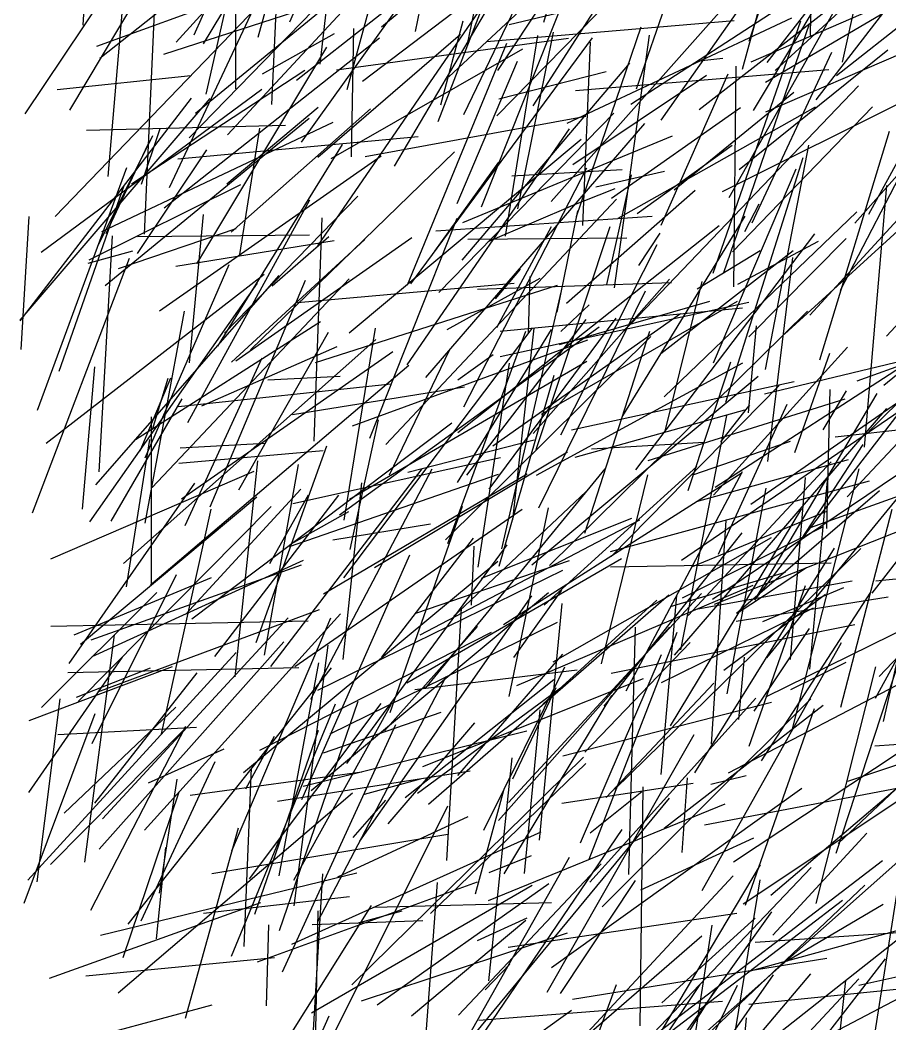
# Model space of a CAD drawing. Header units: metres. Extents: x 0 to 1019, y 0 to 619.
# Drawn here: x 0.1 to 66.6, y 217.4 to 294.1 of the extents above; entities that cross this region are included whole.
import ezdxf

# ---------------------------------------------------------------- set-up
doc = ezdxf.new("R2010")
doc.units = ezdxf.units.M

msp = doc.modelspace()

# ---------------------------------------------------------------- linework, layer by layer
at = {"color": 98}
for p, q in [((13.43, 292.957), (21.965, 312.06)), ((50.665, 252.817), (68.788, 265.246))]:
    msp.add_line(p, q, dxfattribs=at)
at = {"color": 20}
for p, q in [((40.153, 293.911), (45, 310.599)), ((54.668, 273.708), (54.837, 290.546)), ((2.399, 220.894), (18.531, 226.694))]:
    msp.add_line(p, q, dxfattribs=at)
at = {"color": 110}
for p, q in [((55.842, 292.464), (61.898, 310.517)), ((59.318, 261.047), (61.995, 268.628)), ((44.597, 226.356), (60.559, 242.24))]:
    msp.add_line(p, q, dxfattribs=at)
at = {"color": 23}
for p, q in [((60.534, 292.907), (60.737, 310.517)), ((48.277, 216.291), (66.031, 229.896))]:
    msp.add_line(p, q, dxfattribs=at)
at = {"color": 179}
msp.add_line((57.211, 290.846), (72.539, 310.485), dxfattribs=at)
at = {"color": 240}
for p, q in [((23.071, 290.721), (25.254, 309.631)), ((11.133, 291.476), (27.157, 296.671)), ((19.21, 252.575), (22.164, 257.825)), ((53.18, 249.464), (72.34, 257.058))]:
    msp.add_line(p, q, dxfattribs=at)
at = {"color": 188}
for p, q in [((34.31, 292.23), (37.715, 308.496)), ((55.052, 240.668), (55.479, 245.423))]:
    msp.add_line(p, q, dxfattribs=at)
at = {"color": 205}
for p, q in [((20.758, 293.951), (26.648, 307.781)), ((40.409, 219.846), (51.641, 239.521))]:
    msp.add_line(p, q, dxfattribs=at)
at = {"color": 199}
msp.add_line((30.348, 293.203), (33.462, 308.062), dxfattribs=at)
at = {"color": 78}
msp.add_line((14.163, 292.271), (23.07, 307.087), dxfattribs=at)
at = {"color": 90}
for p, q in [((19.365, 287.623), (20.25, 306.669)), ((33.639, 218.068), (44.53, 229.641))]:
    msp.add_line(p, q, dxfattribs=at)
at = {"color": 151}
for p, q in [((4.947, 293.686), (5.812, 306.114)), ((44.908, 234.705), (53.137, 243.428))]:
    msp.add_line(p, q, dxfattribs=at)
at = {"color": 187}
msp.add_line((36.55, 286.753), (55.579, 306.178), dxfattribs=at)
at = {"color": 140}
for p, q in [((62.973, 290.857), (66.311, 305.961)), ((14.366, 288.425), (18.193, 305.241)), ((25.115, 288.781), (26.896, 295.225)), ((56.3, 223.651), (70.538, 224.634))]:
    msp.add_line(p, q, dxfattribs=at)
at = {"color": 56}
for p, q in [((0.518, 286.912), (13.167, 305.772)), ((49.117, 236.463), (50.304, 250.143)), ((49.357, 232.351), (61.505, 241.744))]:
    msp.add_line(p, q, dxfattribs=at)
at = {"color": 146}
msp.add_line((32.089, 286.32), (39.329, 305.156), dxfattribs=at)
at = {"color": 107}
for p, q in [((16.611, 288.837), (16.653, 304.578)), ((33.263, 248.518), (43.375, 258.065)), ((52.922, 235.72), (55.604, 236.395))]:
    msp.add_line(p, q, dxfattribs=at)
at = {"color": 150}
msp.add_line((49.111, 286.432), (61.932, 304.696), dxfattribs=at)
at = {"color": 2}
for p, q in [((62.517, 289.836), (81.698, 304.974)), ((44.964, 273.886), (46.85, 282.252)), ((21.771, 235.57), (38.851, 239.802))]:
    msp.add_line(p, q, dxfattribs=at)
at = {"color": 211}
for p, q in [((3.951, 287.199), (14.107, 304.237)), ((55.833, 238.626), (60.145, 250.904))]:
    msp.add_line(p, q, dxfattribs=at)
at = {"color": 189}
msp.add_line((21.634, 284.761), (35.494, 304.074), dxfattribs=at)
at = {"color": 161}
for p, q in [((12.076, 292.385), (21.714, 303.041)), ((34.048, 286.87), (40.105, 299.48)), ((33.901, 275.734), (46.718, 290.79))]:
    msp.add_line(p, q, dxfattribs=at)
at = {"color": 209}
for p, q in [((55.332, 290.316), (58.867, 303.338)), ((9.392, 225.277), (15.032, 237.445))]:
    msp.add_line(p, q, dxfattribs=at)
at = {"color": 129}
for p, q in [((13.059, 285.077), (30.209, 302.728)), ((40.855, 245.057), (57.549, 254.552)), ((65.515, 251.255), (85.106, 253.092))]:
    msp.add_line(p, q, dxfattribs=at)
at = {"color": 93}
for p, q in [((18.329, 292.778), (21.008, 302.472)), ((61.484, 262.788), (63.274, 265.758)), ((6.069, 242.763), (23.003, 249.057))]:
    msp.add_line(p, q, dxfattribs=at)
at = {"color": 191}
msp.add_line((56.182, 287.176), (65.238, 302.372), dxfattribs=at)
at = {"color": 52}
for p, q in [((6.239, 291.17), (19.814, 301.952)), ((30.373, 248.786), (42.123, 252.798)), ((43.283, 238.176), (51.329, 246.546)), ((64.155, 208.588), (67.207, 227.789))]:
    msp.add_line(p, q, dxfattribs=at)
at = {"color": 164}
for p, q in [((57.813, 290.235), (70.073, 301.45)), ((17.255, 223.328), (17.829, 236.972))]:
    msp.add_line(p, q, dxfattribs=at)
at = {"color": 148}
for p, q in [((11.559, 281.283), (20.86, 301.129)), ((18.274, 222.146), (35.082, 228.262))]:
    msp.add_line(p, q, dxfattribs=at)
at = {"color": 115}
for p, q in [((15.991, 285.321), (30.205, 300.668)), ((42.359, 283.043), (52.579, 289.871)), ((36.68, 232.951), (49.743, 247.714)), ((6.177, 230.763), (20.282, 246.599))]:
    msp.add_line(p, q, dxfattribs=at)
at = {"color": 177}
msp.add_line((26.288, 289.424), (41.275, 300.782), dxfattribs=at)
at = {"color": 71}
for p, q in [((47.224, 288.815), (51.429, 300.971)), ((48.14, 214.504), (52.107, 220.419))]:
    msp.add_line(p, q, dxfattribs=at)
at = {"color": 238}
for p, q in [((52.02, 287.25), (69.654, 300.985)), ((4.758, 246.412), (18.238, 257.654)), ((57.102, 242.383), (74.408, 250.907)), ((21.058, 228.398), (28.48, 241.796)), ((14.161, 225.871), (25.302, 227.142))]:
    msp.add_line(p, q, dxfattribs=at)
at = {"color": 14}
for p, q in [((6.858, 282.12), (8.443, 300.47)), ((44.767, 241.666), (55.308, 254.925)), ((31.332, 234.203), (49.708, 250.177))]:
    msp.add_line(p, q, dxfattribs=at)
at = {"color": 38}
for p, q in [((21.249, 289.481), (35.264, 300.486)), ((31.825, 276.441), (36.703, 283.218)), ((38.987, 270.135), (39.11, 274.504))]:
    msp.add_line(p, q, dxfattribs=at)
at = {"color": 10}
for p, q in [((27.739, 293.554), (34.92, 299.56)), ((55.97, 257.111), (75.871, 270.896)), ((16.85, 258.21), (23.711, 270.247)), ((43.781, 261.321), (52.411, 261.837)), ((46.433, 242.844), (55.342, 259.591)), ((45.572, 235.336), (64.363, 253.709)), ((54.927, 248.772), (60.228, 252.281)), ((56.784, 237.512), (65.146, 250.386)), ((55.82, 218.907), (74.659, 220.841))]:
    msp.add_line(p, q, dxfattribs=at)
at = {"color": 181}
for p, q in [((28.742, 282.932), (38.57, 299.546)), ((8.957, 262.039), (23.089, 271.054)), ((53.498, 253.298), (58.744, 264.74))]:
    msp.add_line(p, q, dxfattribs=at)
at = {"color": 11}
for p, q in [((2.823, 279.065), (21.891, 298.895)), ((62.831, 241.613), (66.771, 256.715)), ((53.906, 244.422), (61.682, 250.236)), ((22.613, 210.265), (22.903, 226.049)), ((46.112, 204.167), (60.557, 221.235))]:
    msp.add_line(p, q, dxfattribs=at)
at = {"color": 174}
msp.add_line((37.498, 293.751), (57.437, 298.495), dxfattribs=at)
at = {"color": 230}
for p, q in [((64.987, 279.253), (75.562, 298.678)), ((23.912, 283.498), (38.546, 291.885)), ((54.97, 273.913), (61.127, 277.181)), ((51.822, 257.3), (63.438, 260.528)), ((54.643, 207.335), (66.242, 222.381))]:
    msp.add_line(p, q, dxfattribs=at)
at = {"color": 227}
for p, q in [((36.629, 290.226), (41.915, 298.206)), ((12.946, 263.349), (22.284, 280.35))]:
    msp.add_line(p, q, dxfattribs=at)
at = {"color": 126}
for p, q in [((39.338, 287.528), (46.123, 298.11)), ((32.902, 289.753), (40.565, 296.878)), ((45.233, 252.323), (62.107, 252.615)), ((1.787, 241.584), (10.591, 250.352)), ((17.416, 203.692), (23.747, 218.019))]:
    msp.add_line(p, q, dxfattribs=at)
at = {"color": 131}
for p, q in [((46.792, 287.659), (63.066, 298.216)), ((3.012, 239.517), (13.62, 240.083))]:
    msp.add_line(p, q, dxfattribs=at)
at = {"color": 169}
msp.add_line((40.723, 280.22), (55.408, 296.771), dxfattribs=at)
at = {"color": 168}
msp.add_line((60.968, 287.991), (67.785, 296.837), dxfattribs=at)
at = {"color": 27}
for p, q in [((5.995, 292.082), (18.312, 296.554)), ((59.509, 253.916), (64.538, 261.665)), ((2.492, 252.93), (18.033, 259.635))]:
    msp.add_line(p, q, dxfattribs=at)
at = {"color": 184}
for p, q in [((13.549, 286.959), (25.101, 296.43)), ((35.966, 258.253), (45.688, 271.324))]:
    msp.add_line(p, q, dxfattribs=at)
at = {"color": 182}
for p, q in [((35.379, 279.802), (41.857, 296.098)), ((7.097, 255.795), (12.529, 265.152)), ((41.418, 219.723), (47.167, 228.36))]:
    msp.add_line(p, q, dxfattribs=at)
at = {"color": 246}
msp.add_line((54.321, 280.532), (63.144, 296.219), dxfattribs=at)
at = {"color": 33}
for p, q in [((9.651, 277.724), (10.456, 295.881)), ((30.913, 237.083), (47.767, 243.798))]:
    msp.add_line(p, q, dxfattribs=at)
at = {"color": 76}
for p, q in [((55.987, 290.89), (65.925, 295.189)), ((37.777, 255.911), (39.419, 270.552)), ((12.363, 261.411), (18.863, 261.757))]:
    msp.add_line(p, q, dxfattribs=at)
at = {"color": 25}
msp.add_line((22.881, 276.834), (35.46, 295.127), dxfattribs=at)
at = {"color": 195}
for p, q in [((57.094, 289.336), (66.275, 294.734)), ((42.581, 288.697), (61.919, 290.311)), ((22.379, 235.225), (40.51, 250.368)), ((46.203, 214.263), (60.567, 229.356))]:
    msp.add_line(p, q, dxfattribs=at)
at = {"color": 95}
for p, q in [((32.279, 287.597), (33.988, 294.008)), ((54.053, 264.886), (59.958, 283.59))]:
    msp.add_line(p, q, dxfattribs=at)
at = {"color": 235}
for p, q in [((35.774, 292.445), (54.698, 294.046)), ((33.571, 266.614), (36.282, 268.537))]:
    msp.add_line(p, q, dxfattribs=at)
at = {"color": 247}
for p, q in [((41.945, 286.194), (59.094, 294.25)), ((42.263, 262.787), (59.268, 266.465))]:
    msp.add_line(p, q, dxfattribs=at)
at = {"color": 196}
msp.add_line((53.076, 274.753), (59.788, 294.018), dxfattribs=at)
at = {"color": 147}
for p, q in [((53.911, 274.803), (60.441, 293.801)), ((12.742, 255.486), (18.643, 268.282)), ((36.737, 252.38), (40.933, 266.947)), ((0.724, 228.397), (16.648, 245.785))]:
    msp.add_line(p, q, dxfattribs=at)
at = {"color": 104}
msp.add_line((18.656, 289.98), (24.155, 293.049), dxfattribs=at)
at = {"color": 160}
msp.add_line((22.875, 283.608), (33.776, 293.009), dxfattribs=at)
at = {"color": 158}
for p, q in [((25.47, 283.625), (25.638, 293.424)), ((63.366, 235.945), (78.658, 241.07))]:
    msp.add_line(p, q, dxfattribs=at)
at = {"color": 53}
for p, q in [((37.22, 277.566), (39.702, 292.896)), ((40.597, 252.426), (60.305, 271.844)), ((8.038, 252.573), (27.305, 269.686)), ((40.175, 249.386), (51.829, 259.991)), ((21.074, 254.194), (25.259, 256.55)), ((33.583, 236.372), (41.613, 245.658))]:
    msp.add_line(p, q, dxfattribs=at)
at = {"color": 167}
for p, q in [((38.166, 279.666), (40.892, 293.143)), ((64.652, 261.463), (66.346, 281.433)), ((54.257, 236.594), (69.668, 244.627))]:
    msp.add_line(p, q, dxfattribs=at)
at = {"color": 119}
for p, q in [((42.639, 279.078), (47.592, 293.572)), ((1.744, 276.34), (18.619, 288.793)), ((45.327, 280.479), (55.166, 287.411)), ((22.892, 242.891), (41.594, 252.072)), ((41.597, 237.88), (57.543, 241.99)), ((26.462, 234.969), (30.737, 236.119))]:
    msp.add_line(p, q, dxfattribs=at)
at = {"color": 3}
for p, q in [((45.562, 273.637), (48.212, 292.937)), ((8.641, 281.582), (21.886, 290.251)), ((6.719, 277.771), (9.928, 284.611)), ((3.121, 267.258), (8.097, 281.454)), ((15.005, 245.464), (24.497, 257.782)), ((31.503, 225.844), (43.363, 237.307)), ((7.624, 219.786), (25.532, 235.065)), ((22.072, 208.959), (23.258, 228.881))]:
    msp.add_line(p, q, dxfattribs=at)
at = {"color": 190}
for p, q in [((63.916, 278.566), (77.163, 293.514)), ((55.072, 282.674), (66.445, 291.809)), ((49.111, 278.41), (54.228, 289.965)), ((28.368, 259.339), (32.951, 268.878))]:
    msp.add_line(p, q, dxfattribs=at)
at = {"color": 22}
msp.add_line((11.136, 279.741), (27.608, 292.718), dxfattribs=at)
at = {"color": 62}
for p, q in [((24.317, 290.274), (42.041, 292.685)), ((43.614, 229.999), (50.345, 247.326))]:
    msp.add_line(p, q, dxfattribs=at)
at = {"color": 60}
for p, q in [((29.737, 273.852), (37.328, 292.314)), ((51.871, 273.561), (56.686, 276.477))]:
    msp.add_line(p, q, dxfattribs=at)
at = {"color": 24}
for p, q in [((29.979, 273.922), (43.86, 292.731)), ((0.223, 268.925), (0.826, 279.086))]:
    msp.add_line(p, q, dxfattribs=at)
at = {"color": 64}
for p, q in [((43.142, 278.397), (43.712, 292.38)), ((34.039, 264.55), (43.442, 282.784)), ((51.251, 212.827), (54.946, 220.36))]:
    msp.add_line(p, q, dxfattribs=at)
at = {"color": 79}
for p, q in [((13.63, 275.455), (23.583, 292.014)), ((19.816, 234.431), (34.53, 236.727))]:
    msp.add_line(p, q, dxfattribs=at)
at = {"color": 84}
for p, q in [((56.069, 278.587), (62.159, 291.621)), ((18.179, 246.546), (23.565, 261.562)), ((37.065, 247.921), (55.298, 259.529)), ((21.674, 234.542), (29.917, 253.247))]:
    msp.add_line(p, q, dxfattribs=at)
at = {"color": 57}
for p, q in [((57.115, 287.08), (67.634, 291.601)), ((20.962, 263.966), (34.101, 266.059))]:
    msp.add_line(p, q, dxfattribs=at)
at = {"color": 176}
msp.add_line((33.535, 280.074), (38.148, 290.936), dxfattribs=at)
at = {"color": 73}
for p, q in [((51.991, 290.954), (53.828, 291.173)), ((54.146, 242.625), (57.128, 258.317)), ((47.303, 206.257), (57.692, 221.165))]:
    msp.add_line(p, q, dxfattribs=at)
at = {"color": 166}
for p, q in [((2.977, 288.784), (13.19, 289.843)), ((10.785, 227.407), (12.145, 236.113))]:
    msp.add_line(p, q, dxfattribs=at)
at = {"color": 8}
msp.add_line((36.726, 288.066), (44.91, 290.158), dxfattribs=at)
at = {"color": 130}
for p, q in [((53.793, 280.973), (72.403, 290.279)), ((60.945, 226.599), (65.52, 244.679)), ((35.967, 228.968), (39.219, 230.276))]:
    msp.add_line(p, q, dxfattribs=at)
at = {"color": 171}
for p, q in [((46.259, 270.316), (64.186, 289.065)), ((54.558, 276.382), (65.252, 287.44))]:
    msp.add_line(p, q, dxfattribs=at)
at = {"color": 29}
for p, q in [((60.477, 271.53), (76.551, 289.086)), ((45.835, 278.96), (60.896, 287.447)), ((16.922, 276.176), (18.466, 285.81)), ((44.114, 281.346), (49.362, 282.539)), ((10.097, 250.944), (29.839, 267.734))]:
    msp.add_line(p, q, dxfattribs=at)
at = {"color": 59}
for p, q in [((50.108, 281.117), (59.256, 288.572)), ((29.774, 259.551), (39.406, 262.021)), ((31.146, 243.084), (44.85, 259.799)), ((19.959, 224.55), (25.973, 242.072)), ((57.492, 227.256), (72.792, 240.251))]:
    msp.add_line(p, q, dxfattribs=at)
at = {"color": 229}
for p, q in [((62.826, 273.452), (70.691, 288.661)), ((30.539, 208.582), (32.036, 228.2))]:
    msp.add_line(p, q, dxfattribs=at)
at = {"color": 175}
for p, q in [((0.138, 271.112), (13.237, 288.118)), ((17.744, 268.904), (33.327, 284.016)), ((2.133, 261.76), (18.781, 274.677)), ((53.244, 258.402), (72.301, 270.758)), ((46.638, 228.824), (47.153, 247.71))]:
    msp.add_line(p, q, dxfattribs=at)
at = {"color": 111}
msp.add_line((0.148, 271.166), (14.664, 288.092), dxfattribs=at)
at = {"color": 214}
for p, q in [((15.93, 281.577), (22.914, 287.424)), ((35.902, 277.158), (42.577, 280.028)), ((20.178, 221.384), (28.833, 240.271))]:
    msp.add_line(p, q, dxfattribs=at)
at = {"color": 58}
for p, q in [((16.27, 277.881), (26.918, 287.295)), ((36.809, 270.307), (55.327, 272.095))]:
    msp.add_line(p, q, dxfattribs=at)
at = {"color": 194}
for p, q in [((32.126, 273.261), (45.495, 286.979)), ((21.131, 244.701), (38.495, 256.735)), ((56.215, 241.306), (60.446, 247.61)), ((8.013, 222.493), (12.302, 235.134)), ((30.033, 218.017), (38.765, 225.34))]:
    msp.add_line(p, q, dxfattribs=at)
at = {"color": 101}
for p, q in [((5.222, 285.673), (20.411, 286.057)), ((5.928, 258.589), (19.921, 274.579)), ((5.533, 226.097), (12.796, 240.151))]:
    msp.add_line(p, q, dxfattribs=at)
at = {"color": 210}
for p, q in [((6.391, 277.93), (24.046, 286.285)), ((20.713, 253.871), (36.681, 259.408)), ((2.496, 247.794), (22.151, 248.19)), ((5.841, 234.258), (13.679, 244.234))]:
    msp.add_line(p, q, dxfattribs=at)
at = {"color": 21}
for p, q in [((6.647, 273.812), (22.219, 286.587)), ((37.132, 228.881), (45.344, 242.498)), ((17.654, 228.482), (27.724, 241.873))]:
    msp.add_line(p, q, dxfattribs=at)
at = {"color": 72}
for p, q in [((26.5, 283.667), (43.373, 286.731)), ((3.881, 244.925), (13.482, 258.706))]:
    msp.add_line(p, q, dxfattribs=at)
at = {"color": 204}
for p, q in [((31.141, 266.776), (47.863, 286.181)), ((13.084, 267.892), (14.148, 279.229))]:
    msp.add_line(p, q, dxfattribs=at)
at = {"color": 250}
for p, q in [((6.077, 276.813), (10.286, 285.254)), ((41.357, 269.302), (52.832, 272.619)), ((20.972, 257.164), (36.836, 260.678)), ((12.764, 217.86), (16.833, 232.393)), ((14.79, 228.892), (32.824, 231.905)), ((56.095, 215.133), (67.174, 223.857))]:
    msp.add_line(p, q, dxfattribs=at)
at = {"color": 88}
for p, q in [((9.421, 281.541), (10.839, 285.794)), ((43.669, 228.228), (56.342, 242.282))]:
    msp.add_line(p, q, dxfattribs=at)
at = {"color": 86}
msp.add_line((29.717, 267.736), (42.104, 285.772), dxfattribs=at)
at = {"color": 221}
for p, q in [((33.97, 278.625), (49.971, 285.239)), ((3.519, 233.498), (12.037, 241.603))]:
    msp.add_line(p, q, dxfattribs=at)
at = {"color": 49}
for p, q in [((61.229, 268.139), (66.567, 285.593)), ((32.827, 254.109), (38.784, 270.307)), ((34.82, 215.617), (46.145, 232.271))]:
    msp.add_line(p, q, dxfattribs=at)
at = {"color": 183}
for p, q in [((12.189, 283.468), (30.556, 285.195)), ((49.344, 265.312), (64.058, 279.43)), ((56.895, 248.136), (63.076, 250.741)), ((30.296, 242.948), (42.692, 244.449)), ((1.436, 228.267), (3.191, 242.226)), ((18.975, 218.782), (19.144, 224.969))]:
    msp.add_line(p, q, dxfattribs=at)
at = {"color": 222}
msp.add_line((15.243, 269.164), (24.769, 284.575), dxfattribs=at)
at = {"color": 37}
for p, q in [((25.291, 270.193), (43.005, 284.979)), ((34.334, 277.35), (46.501, 277.456)), ((49.154, 243.478), (60.762, 249.19))]:
    msp.add_line(p, q, dxfattribs=at)
at = {"color": 77}
msp.add_line((47.281, 279.303), (54.55, 284.534), dxfattribs=at)
at = {"color": 69}
msp.add_line((57.086, 267.38), (60.408, 284.536), dxfattribs=at)
at = {"color": 141}
for p, q in [((9.117, 276.26), (14.408, 284.172)), ((18.81, 245.585), (21.411, 260.139)), ((5.095, 229.753), (7.341, 247.134)), ((24.423, 228.645), (34.371, 233.247))]:
    msp.add_line(p, q, dxfattribs=at)
at = {"color": 109}
msp.add_line((10.784, 271.872), (27.735, 283.711), dxfattribs=at)
at = {"color": 114}
for p, q in [((58.542, 270.089), (72.798, 283.117)), ((57.276, 260.364), (59.164, 275.942)), ((50.715, 230.491), (51.132, 236.2)), ((24.006, 216.429), (32.806, 234.059)), ((5.154, 221.073), (19.57, 222.478))]:
    msp.add_line(p, q, dxfattribs=at)
at = {"color": 113}
for p, q in [((1.466, 264.294), (8.287, 282.81)), ((43.285, 254.89), (48.249, 270.317)), ((4.917, 256.736), (5.845, 267.596))]:
    msp.add_line(p, q, dxfattribs=at)
at = {"color": 94}
for p, q in [((37.714, 282.173), (46.148, 282.655)), ((25.884, 225.113), (29.317, 226.052)), ((54.47, 204.541), (55.636, 217.88))]:
    msp.add_line(p, q, dxfattribs=at)
at = {"color": 87}
for p, q in [((53.126, 267.89), (59.423, 282.704)), ((49.083, 268.621), (59.189, 276.484)), ((34.279, 259.325), (43.378, 271.213)), ((54.636, 229.796), (67.213, 238.105))]:
    msp.add_line(p, q, dxfattribs=at)
at = {"color": 5}
for p, q in [((5.416, 275.757), (17.012, 281.525)), ((7.653, 275.102), (16.635, 278.15)), ((5.636, 238.827), (12.1, 251.734))]:
    msp.add_line(p, q, dxfattribs=at)
at = {"color": 156}
for p, q in [((66.115, 266.184), (85.537, 282.062)), ((49.947, 205.018), (53.01, 224.951)), ((35.67, 220.009), (37.557, 221.97))]:
    msp.add_line(p, q, dxfattribs=at)
at = {"color": 241}
for p, q in [((15.748, 270.176), (25.935, 280.621)), ((10.168, 251.023), (10.172, 263.766)), ((27.787, 245.431), (34.791, 254.501)), ((44.703, 212.916), (62.971, 226.857))]:
    msp.add_line(p, q, dxfattribs=at)
at = {"color": 105}
for p, q in [((41.881, 272.467), (51.702, 281.076)), ((60.534, 255.315), (74.442, 260.317)), ((19.92, 228.725), (22.973, 244.999))]:
    msp.add_line(p, q, dxfattribs=at)
at = {"color": 123}
for p, q in [((41.943, 279.751), (45.611, 281.219)), ((24.828, 245.246), (26.254, 258.73))]:
    msp.add_line(p, q, dxfattribs=at)
at = {"color": 43}
for p, q in [((28.075, 261.674), (45.703, 280.407)), ((19.284, 244.709), (30.86, 259.815)), ((50.752, 249.948), (61.509, 255.401)), ((6.433, 233.079), (20.63, 248.422))]:
    msp.add_line(p, q, dxfattribs=at)
at = {"color": 139}
for p, q in [((55.507, 277.942), (56.602, 280.049)), ((16.614, 268.06), (30.063, 277.479)), ((18.466, 238.327), (36.155, 247.336))]:
    msp.add_line(p, q, dxfattribs=at)
at = {"color": 67}
for p, q in [((31.894, 277.972), (48.439, 279.1)), ((56.327, 249.861), (67.467, 264.318)), ((28.267, 232.691), (34.885, 240.404)), ((41.519, 234.262), (51.548, 235.786)), ((31.098, 210.628), (42.102, 230.148))]:
    msp.add_line(p, q, dxfattribs=at)
at = {"color": 237}
for p, q in [((41.167, 271.758), (42.755, 279.503)), ((35.181, 217.697), (53.8, 219.148))]:
    msp.add_line(p, q, dxfattribs=at)
at = {"color": 192}
msp.add_line((46.199, 263.859), (55.533, 279.091), dxfattribs=at)
at = {"color": 97}
for p, q in [((22.618, 261.908), (23.221, 278.972)), ((62.494, 230.452), (68.577, 249.093)), ((49.17, 219.026), (56.292, 225.499))]:
    msp.add_line(p, q, dxfattribs=at)
at = {"color": 133}
for p, q in [((26.864, 262.135), (33.521, 278.956)), ((54.834, 248.158), (66.47, 250.04)), ((35.568, 232.216), (41.75, 244.694)), ((59.032, 242.948), (63.245, 245.045))]:
    msp.add_line(p, q, dxfattribs=at)
at = {"color": 228}
msp.add_line((33.575, 262.575), (53.55, 278.394), dxfattribs=at)
at = {"color": 81}
for p, q in [((36.564, 270.586), (40.746, 278.301)), ((10.219, 258.37), (25.268, 274.327)), ((35.127, 252.303), (37.52, 267.882)), ((49.818, 249.285), (58.606, 251.913)), ((22.445, 225.001), (30.914, 225.311))]:
    msp.add_line(p, q, dxfattribs=at)
at = {"color": 85}
for p, q in [((39.567, 261.271), (45.219, 278.319)), ((1.086, 256.438), (8.504, 275.883)), ((57.006, 265.537), (73.011, 269.388))]:
    msp.add_line(p, q, dxfattribs=at)
at = {"color": 99}
msp.add_line((6.181, 259.578), (7.205, 277.587), dxfattribs=at)
at = {"color": 108}
for p, q in [((9.121, 277.553), (22.239, 277.685)), ((3.795, 244.237), (21.436, 244.624)), ((1.958, 215.415), (14.819, 218.857))]:
    msp.add_line(p, q, dxfattribs=at)
at = {"color": 96}
for p, q in [((19.393, 273.789), (23.727, 277.561)), ((47.176, 259.721), (60.858, 277.761)), ((37.455, 234.324), (52.196, 250.274))]:
    msp.add_line(p, q, dxfattribs=at)
at = {"color": 215}
msp.add_line((47.398, 275.336), (49.033, 277.814), dxfattribs=at)
at = {"color": 39}
for p, q in [((66.332, 269.942), (73.456, 277.645)), ((9.687, 255.651), (12.694, 271.849)), ((50.128, 245.58), (66.346, 264.416)), ((22.89, 225.223), (32.684, 243.944))]:
    msp.add_line(p, q, dxfattribs=at)
at = {"color": 243}
for p, q in [((12.045, 275.283), (24.142, 277.235)), ((57.187, 245.36), (73.08, 264.806))]:
    msp.add_line(p, q, dxfattribs=at)
at = {"color": 28}
msp.add_line((16.297, 267.963), (26.467, 277.315), dxfattribs=at)
at = {"color": 201}
for p, q in [((41.462, 262.406), (48.816, 276.939)), ((27.222, 226.336), (40.747, 226.685))]:
    msp.add_line(p, q, dxfattribs=at)
at = {"color": 202}
msp.add_line((55.804, 269.885), (63.24, 277.404), dxfattribs=at)
at = {"color": 42}
msp.add_line((5.352, 275.501), (8.761, 276.444), dxfattribs=at)
at = {"color": 218}
for p, q in [((9.688, 260.642), (16.103, 275.418)), ((43.686, 232.004), (47.638, 235.171))]:
    msp.add_line(p, q, dxfattribs=at)
at = {"color": 203}
for p, q in [((64.977, 262.665), (78.046, 275.627)), ((45.299, 253.117), (58.121, 266.158))]:
    msp.add_line(p, q, dxfattribs=at)
at = {"color": 34}
for p, q in [((36.464, 272.794), (38.362, 275.055)), ((50.614, 245.987), (54.132, 263.871)), ((32.744, 229.886), (33.858, 249.167)), ((48.498, 212.484), (53.285, 220.059))]:
    msp.add_line(p, q, dxfattribs=at)
at = {"color": 122}
for p, q in [((5.456, 255.749), (18.265, 273.994)), ((61.764, 255.245), (62.021, 265.859))]:
    msp.add_line(p, q, dxfattribs=at)
at = {"color": 19}
for p, q in [((14.65, 256.895), (21.95, 274.21)), ((58.68, 222.203), (66.065, 226.545))]:
    msp.add_line(p, q, dxfattribs=at)
at = {"color": 92}
for p, q in [((21.342, 272.515), (37.877, 273.984)), ((5.561, 246.739), (21.626, 252.478)), ((5.656, 245.481), (21.787, 252.84)), ((47.51, 217.257), (47.747, 235.506))]:
    msp.add_line(p, q, dxfattribs=at)
at = {"color": 170}
for p, q in [((22.708, 267.927), (41.192, 273.82)), ((49.193, 213.326), (64.686, 228.003))]:
    msp.add_line(p, q, dxfattribs=at)
at = {"color": 234}
for p, q in [((32.77, 270.435), (39.866, 274.361)), ((8.403, 225.02), (23.935, 244.609))]:
    msp.add_line(p, q, dxfattribs=at)
at = {"color": 80}
for p, q in [((35.077, 273.528), (49.908, 274.026)), ((24.546, 256.299), (44.369, 270.649)), ((34.622, 249.402), (34.825, 253.902))]:
    msp.add_line(p, q, dxfattribs=at)
at = {"color": 137}
for p, q in [((39.34, 262.497), (49.762, 274.282)), ((38.686, 228.89), (39.884, 241.393)), ((2.46, 229.574), (12.753, 239.965))]:
    msp.add_line(p, q, dxfattribs=at)
at = {"color": 120}
for p, q in [((49.394, 262.587), (52.248, 274.102)), ((25.533, 263.078), (43.501, 269.666)), ((24.045, 254.394), (31.494, 255.596))]:
    msp.add_line(p, q, dxfattribs=at)
at = {"color": 253}
msp.add_line((36.945, 253.706), (41.486, 273.287), dxfattribs=at)
at = {"color": 12}
for p, q in [((39.759, 256.836), (47.922, 273.409)), ((58.988, 245.249), (60.137, 259.139)), ((0.844, 240.583), (11.793, 244.705))]:
    msp.add_line(p, q, dxfattribs=at)
at = {"color": 197}
msp.add_line((36.816, 268.373), (55.806, 272.542), dxfattribs=at)
at = {"color": 18}
for p, q in [((39.976, 263.988), (54.956, 272.599)), ((51.521, 252.337), (61.78, 256.574))]:
    msp.add_line(p, q, dxfattribs=at)
at = {"color": 252}
for p, q in [((41.443, 270.297), (43.613, 272.329)), ((51.547, 259.355), (58.995, 261.908))]:
    msp.add_line(p, q, dxfattribs=at)
at = {"color": 65}
for p, q in [((36.258, 261.55), (50.6, 271.662)), ((14.037, 264.625), (24.357, 269.145)), ((42.966, 231.229), (49.136, 245.618)), ((37.034, 209.833), (54.614, 228.726))]:
    msp.add_line(p, q, dxfattribs=at)
at = {"color": 118}
msp.add_line((64.083, 266.536), (78.842, 271.775), dxfattribs=at)
at = {"color": 112}
msp.add_line((55.798, 264.093), (56.401, 270.714), dxfattribs=at)
at = {"color": 152}
for p, q in [((24.875, 251.476), (39.266, 270.529)), ((25.099, 237.289), (37.354, 254.007))]:
    msp.add_line(p, q, dxfattribs=at)
at = {"color": 91}
for p, q in [((24.897, 255.89), (27.285, 270.549)), ((45.285, 244.206), (63.905, 247.923)), ((33.531, 215.039), (49.749, 234.641)), ((35.086, 223.781), (38.878, 225.502))]:
    msp.add_line(p, q, dxfattribs=at)
at = {"color": 89}
msp.add_line((32.628, 254.382), (48.333, 269.915), dxfattribs=at)
at = {"color": 219}
msp.add_line((33.552, 258.75), (40.737, 270.447), dxfattribs=at)
at = {"color": 70}
msp.add_line((12.482, 257.516), (28.619, 268.765), dxfattribs=at)
at = {"color": 83}
for p, q in [((53.117, 257.793), (63.358, 269.09)), ((25.362, 253.647), (27.509, 263.55)), ((61.5, 204.843), (63.218, 220.737))]:
    msp.add_line(p, q, dxfattribs=at)
at = {"color": 13}
for p, q in [((25.302, 257.488), (43.434, 268.028)), ((53.676, 261.874), (55.901, 264.683)), ((22.353, 242.206), (31.632, 259.799))]:
    msp.add_line(p, q, dxfattribs=at)
at = {"color": 157}
msp.add_line((39.58, 259.329), (55.346, 267.906), dxfattribs=at)
at = {"color": 249}
for p, q in [((51.186, 258.139), (54.439, 267.987)), ((57.777, 214.404), (74.756, 223.305))]:
    msp.add_line(p, q, dxfattribs=at)
at = {"color": 45}
msp.add_line((63.334, 257.677), (72.755, 267.738), dxfattribs=at)
at = {"color": 162}
msp.add_line((19.059, 266.599), (24.581, 266.884), dxfattribs=at)
at = {"color": 206}
for p, q in [((39.242, 252.468), (56.537, 266.877)), ((42.35, 219.297), (61.764, 222.439))]:
    msp.add_line(p, q, dxfattribs=at)
at = {"color": 116}
msp.add_line((9.324, 261.17), (11.648, 266.753), dxfattribs=at)
at = {"color": 63}
for p, q in [((10.257, 262.815), (11.448, 266.726)), ((13.124, 234.87), (26.243, 236.671))]:
    msp.add_line(p, q, dxfattribs=at)
at = {"color": 9}
msp.add_line((12.235, 264.567), (28.47, 266.308), dxfattribs=at)
at = {"color": 185}
msp.add_line((56.269, 249.77), (65.627, 265.557), dxfattribs=at)
at = {"color": 207}
for p, q in [((48.133, 260.442), (63.168, 265.143)), ((4.441, 242.372), (10.112, 244.6))]:
    msp.add_line(p, q, dxfattribs=at)
at = {"color": 6}
msp.add_line((42.539, 260.69), (55.502, 264.301), dxfattribs=at)
at = {"color": 239}
msp.add_line((13.256, 248.342), (33.13, 263.305), dxfattribs=at)
at = {"color": 128}
for p, q in [((53.029, 249.855), (72.681, 263.086)), ((45.257, 253.483), (65.025, 258.888))]:
    msp.add_line(p, q, dxfattribs=at)
at = {"color": 200}
for p, q in [((62.409, 262.251), (74.191, 263.551)), ((30.489, 235.043), (42.082, 243.57))]:
    msp.add_line(p, q, dxfattribs=at)
at = {"color": 35}
msp.add_line((8.278, 250.785), (10.042, 262.032), dxfattribs=at)
at = {"color": 231}
msp.add_line((12.27, 260.248), (23.301, 261.206), dxfattribs=at)
at = {"color": 213}
msp.add_line((27.203, 252.263), (41.972, 261.108), dxfattribs=at)
at = {"color": 224}
for p, q in [((16.57, 243.931), (18.3, 260.412)), ((9.637, 232.22), (24.616, 248.72)), ((0.805, 235.078), (7.968, 245.43))]:
    msp.add_line(p, q, dxfattribs=at)
at = {"color": 142}
for p, q in [((51.179, 248.602), (62.106, 260.331)), ((52.243, 227.601), (62.903, 246.552)), ((55.947, 221.458), (73.783, 226.389))]:
    msp.add_line(p, q, dxfattribs=at)
at = {"color": 125}
for p, q in [((23.315, 250.252), (38.881, 259.428)), ((65.782, 243.937), (80.552, 259.584)), ((52.434, 232.623), (70.475, 236.055))]:
    msp.add_line(p, q, dxfattribs=at)
at = {"color": 163}
for p, q in [((44.559, 244.909), (48.101, 259.35)), ((39.827, 231.434), (41.561, 249.526))]:
    msp.add_line(p, q, dxfattribs=at)
at = {"color": 134}
for p, q in [((59.148, 239.943), (64.253, 259.814)), ((4.276, 247.129), (14.773, 251.497)), ((27.97, 239.785), (35.096, 247.761)), ((26.234, 219.172), (41.97, 224.367))]:
    msp.add_line(p, q, dxfattribs=at)
at = {"color": 251}
for p, q in [((60.478, 244.502), (61.852, 259.174)), ((51.649, 249.072), (63.701, 251.254)), ((26.1, 231.358), (39.235, 250.112))]:
    msp.add_line(p, q, dxfattribs=at)
at = {"color": 155}
msp.add_line((12.803, 248.7), (21.591, 258.254), dxfattribs=at)
at = {"color": 102}
for p, q in [((54.873, 248.792), (65.805, 258.157)), ((37.495, 242.405), (40.506, 256.824)), ((57.647, 224.188), (64.818, 231.981))]:
    msp.add_line(p, q, dxfattribs=at)
at = {"color": 7}
for p, q in [((4.565, 242.029), (19.316, 256.921)), ((35.939, 220.705), (37.722, 237.743))]:
    msp.add_line(p, q, dxfattribs=at)
at = {"color": 74}
for p, q in [((28.425, 241.191), (33.947, 256.949)), ((55.369, 226.582), (69.3, 235.863))]:
    msp.add_line(p, q, dxfattribs=at)
at = {"color": 220}
msp.add_line((10.953, 239.565), (14.725, 256.722), dxfattribs=at)
at = {"color": 106}
for p, q in [((49.827, 240.168), (59.872, 256.773)), ((65.496, 242.294), (72.75, 255.621)), ((19.19, 214.05), (26.989, 226.454))]:
    msp.add_line(p, q, dxfattribs=at)
at = {"color": 46}
msp.add_line((30.713, 247.117), (47.496, 255.91), dxfattribs=at)
at = {"color": 154}
msp.add_line((35.391, 251.46), (46.887, 256.025), dxfattribs=at)
at = {"color": 26}
msp.add_line((52.967, 238.771), (54.073, 255.848), dxfattribs=at)
at = {"color": 55}
msp.add_line((65.243, 250.315), (68.834, 254.959), dxfattribs=at)
at = {"color": 212}
for p, q in [((51.699, 236.593), (62.351, 253.748)), ((34.933, 227.336), (37.094, 235.267))]:
    msp.add_line(p, q, dxfattribs=at)
at = {"color": 47}
msp.add_line((66.11, 240.503), (69.03, 253.453), dxfattribs=at)
at = {"color": 121}
for p, q in [((17.219, 236.619), (36.636, 252.74)), ((37.419, 223.285), (54.904, 225.872))]:
    msp.add_line(p, q, dxfattribs=at)
at = {"color": 216}
msp.add_line((29.697, 243.45), (46.076, 252.96), dxfattribs=at)
at = {"color": 233}
for p, q in [((38.081, 243.25), (56.153, 250.926)), ((16.285, 222.596), (24.241, 241.853))]:
    msp.add_line(p, q, dxfattribs=at)
at = {"color": 127}
for p, q in [((37.857, 245.386), (41.531, 250.537)), ((21.074, 226.418), (23.688, 246.333))]:
    msp.add_line(p, q, dxfattribs=at)
at = {"color": 1}
msp.add_line((40.112, 241.846), (48.78, 249.78), dxfattribs=at)
at = {"color": 124}
msp.add_line((16.309, 230.641), (23.883, 248.414), dxfattribs=at)
at = {"color": 16}
for p, q in [((23.825, 239.575), (41.201, 248.09)), ((65.452, 238.653), (77.344, 239.447)), ((10.551, 223.901), (11.278, 230.891)), ((22.414, 204.207), (42.26, 218.467))]:
    msp.add_line(p, q, dxfattribs=at)
at = {"color": 173}
msp.add_line((29.553, 234.692), (40.909, 243.715), dxfattribs=at)
at = {"color": 145}
msp.add_line((37.779, 236.131), (41.102, 243.106), dxfattribs=at)
at = {"color": 186}
msp.add_line((55.554, 226.479), (60.822, 241.506), dxfattribs=at)
at = {"color": 165}
for p, q in [((0.453, 226.629), (5.874, 241.12)), ((9.938, 235.826), (15.742, 238.428))]:
    msp.add_line(p, q, dxfattribs=at)
at = {"color": 198}
msp.add_line((23.331, 238.121), (32.313, 241.218), dxfattribs=at)
at = {"color": 172}
msp.add_line((17.393, 235.369), (19.579, 239.391), dxfattribs=at)
at = {"color": 36}
msp.add_line((18.086, 225.801), (22.927, 239.836), dxfattribs=at)
at = {"color": 255}
msp.add_line((25.487, 220.392), (43.194, 237.775), dxfattribs=at)
at = {"color": 41}
msp.add_line((62.632, 231.185), (68.775, 236.969), dxfattribs=at)
at = {"color": 248}
msp.add_line((40.749, 221.721), (59.854, 235.428), dxfattribs=at)
at = {"color": 50}
msp.add_line((25.596, 231.65), (28.086, 234.5), dxfattribs=at)
at = {"color": 51}
msp.add_line((35.934, 226.831), (54.01, 234.228), dxfattribs=at)
at = {"color": 242}
msp.add_line((50.873, 215.319), (70.562, 232.781), dxfattribs=at)
at = {"color": 15}
msp.add_line((20.896, 223.498), (39.944, 232.074), dxfattribs=at)
at = {"color": 61}
msp.add_line((47.557, 227.65), (56.198, 231.629), dxfattribs=at)
at = {"color": 30}
for p, q in [((49.23, 216.996), (56.694, 229.572)), ((33.253, 207.734), (52.218, 224.137)), ((41.717, 209.672), (45.714, 220.416))]:
    msp.add_line(p, q, dxfattribs=at)
at = {"color": 75}
for p, q in [((6.288, 224.191), (25.867, 228.943)), ((64.217, 220.362), (83.326, 224.61))]:
    msp.add_line(p, q, dxfattribs=at)
at = {"color": 40}
msp.add_line((22.398, 218.268), (39.267, 228.007), dxfattribs=at)
at = {"color": 244}
msp.add_line((27.427, 218.857), (40.53, 228.14), dxfattribs=at)
at = {"color": 32}
msp.add_line((53.538, 209.3), (56.682, 228.407), dxfattribs=at)
at = {"color": 136}
msp.add_line((45.92, 209.688), (57.579, 225.969), dxfattribs=at)
at = {"color": 225}
msp.add_line((45.809, 201.124), (64.214, 220.847), dxfattribs=at)

doc.saveas('drawing.dxf')
